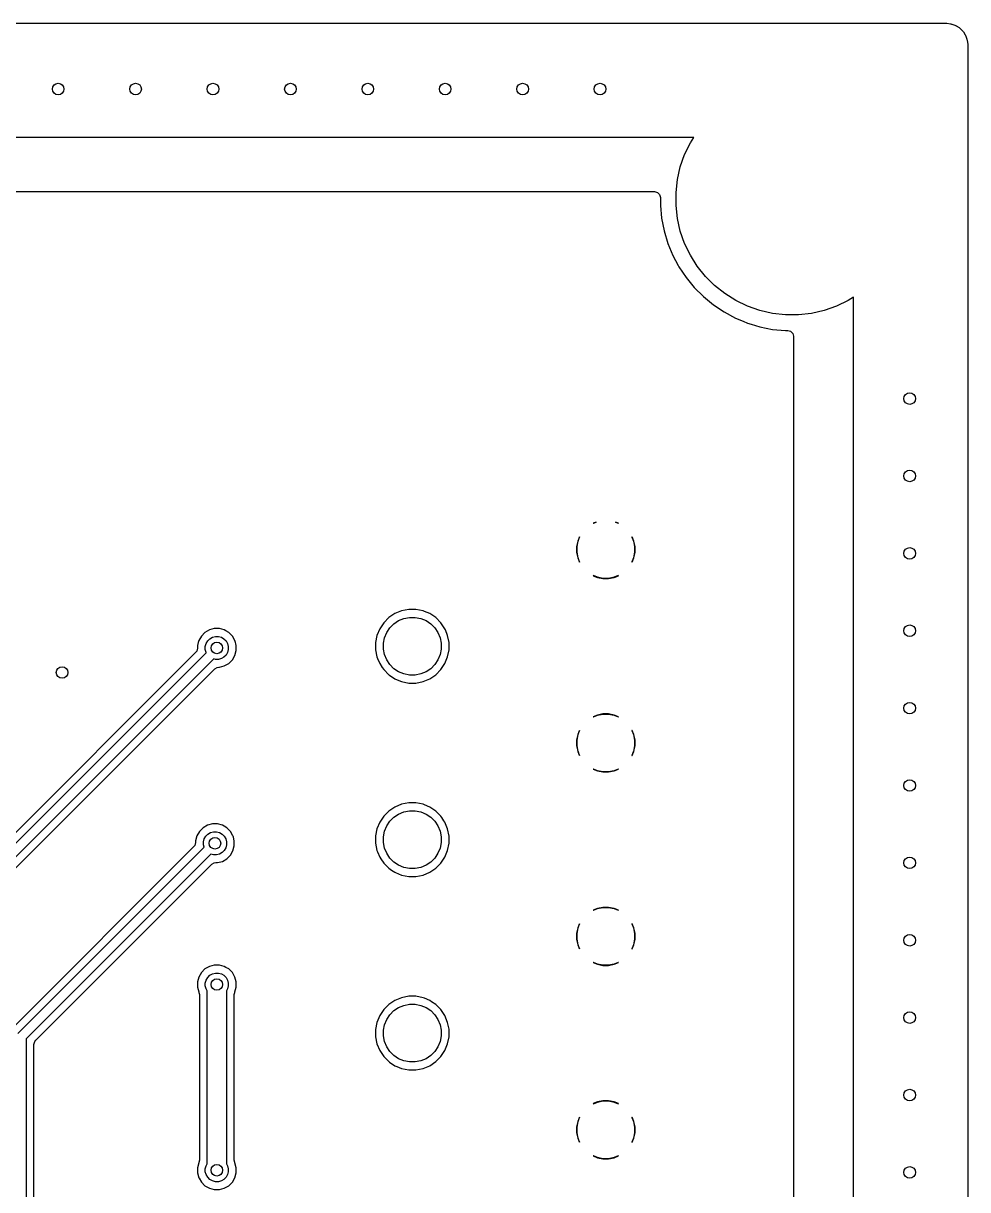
# Model space of a CAD drawing. Header units: inches. Extents: x 2.12 to 6.02, y -5.78 to -1.88.
# Drawn here: x 5.057 to 6.018, y -3.063 to -1.876 of the extents above; entities that cross this region are included whole.
import ezdxf

# ---------------------------------------------------------------- set-up
doc = ezdxf.new("R2010")
doc.units = ezdxf.units.IN
doc.header["$MEASUREMENT"] = 0
doc.layers.add('F.Cu', color=13, linetype='CONTINUOUS', true_color=0xc83434)

msp = doc.modelspace()

# ---------------------------------------------------------------- linework, layer by layer
at = {"layer": 'F.Cu', "linetype": 'CONTINUOUS'}
for p, q in [((2.1382, -1.876), (5.9957, -1.876)), ((5.9957, -1.876), (5.9959, -1.876)), ((5.9959, -1.876), (5.9962, -1.876)), ((5.9962, -1.876), (5.9965, -1.876)), ((5.9965, -1.876), (6.0001, -1.8765)), ((6.0001, -1.8765), (6.0006, -1.8765)), ((6.0006, -1.8765), (6.0011, -1.8767)), ((6.0011, -1.8767), (6.0017, -1.8768)), ((6.0017, -1.8768), (6.0047, -1.8779)), ((6.0047, -1.8779), (6.0052, -1.8781)), ((6.0052, -1.8781), (6.0057, -1.8783)), ((6.0057, -1.8783), (6.0061, -1.8786)), ((6.0061, -1.8786), (6.0089, -1.8803)), ((6.0089, -1.8803), (6.0093, -1.8806)), ((6.0093, -1.8806), (6.0097, -1.8809)), ((6.0097, -1.8809), (6.0101, -1.8813)), ((6.0101, -1.8813), (6.0124, -1.8836)), ((6.0124, -1.8836), (6.0128, -1.884)), ((6.0128, -1.884), (6.0131, -1.8844)), ((6.0131, -1.8844), (6.0134, -1.8848)), ((6.0134, -1.8848), (6.0151, -1.8876)), ((6.0151, -1.8876), (6.0154, -1.888)), ((6.0154, -1.888), (6.0156, -1.8885)), ((6.0156, -1.8885), (6.0158, -1.889)), ((6.0158, -1.889), (6.0169, -1.892)), ((6.0169, -1.892), (6.017, -1.8926)), ((6.017, -1.8926), (6.0172, -1.8931)), ((6.0172, -1.8931), (6.0172, -1.8936)), ((6.0172, -1.8936), (6.0177, -1.8972)), ((6.0177, -1.8972), (6.0177, -1.8975)), ((6.0177, -1.8975), (6.0177, -1.8978)), ((6.0177, -1.8978), (6.0177, -1.898)), ((6.0177, -1.898), (6.0177, -5.7555)), ((5.739, -1.9921), (2.6572, -1.9921)), ((5.7356, -1.9976), (5.739, -1.9921)), ((5.7298, -2.0096), (5.7356, -1.9976)), ((5.7254, -2.0221), (5.7298, -2.0096)), ((5.7225, -2.035), (5.7254, -2.0221)), ((5.721, -2.0481), (5.7225, -2.035)), ((2.4347, -2.0472), (5.6992, -2.0472)), ((5.6992, -2.0472), (5.7021, -2.048)), ((5.7021, -2.048), (5.7043, -2.0502)), ((5.7043, -2.0502), (5.7051, -2.0531)), ((5.7051, -2.0531), (5.7051, -2.0613)), ((5.721, -2.0614), (5.721, -2.0481)), ((5.7051, -2.0613), (5.7063, -2.0744)), ((5.7225, -2.0745), (5.721, -2.0614)), ((5.7063, -2.0744), (5.7063, -2.0744)), ((5.7063, -2.0744), (5.7089, -2.0873)), ((5.7254, -2.0875), (5.7225, -2.0745)), ((5.7089, -2.0873), (5.7089, -2.0873)), ((5.7089, -2.0873), (5.7127, -2.0999)), ((5.7298, -2.1), (5.7254, -2.0875)), ((5.7127, -2.0999), (5.7127, -2.0999)), ((5.7127, -2.0999), (5.7178, -2.1121)), ((5.7356, -2.1119), (5.7298, -2.1)), ((5.7178, -2.1121), (5.7178, -2.1121)), ((5.7178, -2.1121), (5.7232, -2.1223)), ((5.7426, -2.1231), (5.7356, -2.1119)), ((5.7232, -2.1223), (5.724, -2.1237)), ((5.724, -2.1237), (5.7313, -2.1346)), ((5.7509, -2.1335), (5.7426, -2.1231)), ((5.7313, -2.1346), (5.7396, -2.1448)), ((5.7602, -2.1428), (5.7509, -2.1335)), ((5.7396, -2.1448), (5.7489, -2.1541)), ((5.7706, -2.1511), (5.7602, -2.1428)), ((5.7489, -2.1541), (5.7591, -2.1624)), ((5.7818, -2.1581), (5.7706, -2.1511)), ((5.7937, -2.1639), (5.7818, -2.1581)), ((5.8961, -2.1581), (5.8841, -2.1639)), ((5.9016, -2.1547), (5.8961, -2.1581)), ((5.9016, -5.4989), (5.9016, -2.1547)), ((5.7591, -2.1624), (5.77, -2.1697)), ((5.77, -2.1697), (5.77, -2.1697)), ((5.77, -2.1697), (5.7816, -2.1759)), ((5.8062, -2.1683), (5.7937, -2.1639)), ((5.8192, -2.1712), (5.8062, -2.1683)), ((5.8323, -2.1727), (5.8192, -2.1712)), ((5.8587, -2.1712), (5.8456, -2.1727)), ((5.8716, -2.1683), (5.8587, -2.1712)), ((5.8841, -2.1639), (5.8716, -2.1683)), ((5.7816, -2.1759), (5.7816, -2.1759)), ((5.7816, -2.1759), (5.7816, -2.1759)), ((5.7816, -2.1759), (5.7892, -2.1791)), ((5.7892, -2.1791), (5.7938, -2.181)), ((5.7938, -2.181), (5.7938, -2.181)), ((5.7938, -2.181), (5.7938, -2.181)), ((5.7938, -2.181), (5.7974, -2.1821)), ((5.7974, -2.1821), (5.8064, -2.1848)), ((5.8456, -2.1727), (5.8323, -2.1727)), ((5.8064, -2.1848), (5.8064, -2.1848)), ((5.8064, -2.1848), (5.8064, -2.1848)), ((5.8064, -2.1848), (5.8193, -2.1874)), ((5.8193, -2.1874), (5.8324, -2.1886)), ((5.8324, -2.1886), (5.8324, -2.1886)), ((5.8324, -2.1886), (5.8347, -2.1886)), ((5.8347, -2.1886), (5.8376, -2.1894)), ((5.8376, -2.1894), (5.8398, -2.1916)), ((5.8398, -2.1916), (5.8406, -2.1945)), ((5.8406, -2.1945), (5.8406, -5.459)), ((5.6398, -2.3835), (5.6368, -2.3847)), ((5.6368, -2.3847), (5.637, -2.3848)), ((5.637, -2.3848), (5.6398, -2.3837)), ((5.6398, -2.3837), (5.6398, -2.3835)), ((5.6624, -2.3847), (5.6594, -2.3835)), ((5.6594, -2.3835), (5.6594, -2.3837)), ((5.6594, -2.3837), (5.6623, -2.3848)), ((5.6623, -2.3848), (5.6624, -2.3847)), ((5.6624, -2.3847), (5.6624, -2.3847)), ((5.6212, -2.4028), (5.6201, -2.4085)), ((5.6201, -2.4085), (5.6201, -2.4143)), ((5.6202, -2.4085), (5.6214, -2.4028)), ((5.6202, -2.4143), (5.6202, -2.4085)), ((5.6229, -2.3987), (5.6212, -2.4028)), ((5.6212, -2.4028), (5.6212, -2.4028)), ((5.6214, -2.4028), (5.623, -2.3988)), ((5.623, -2.3988), (5.6229, -2.3987)), ((5.6763, -2.3987), (5.6762, -2.3988)), ((5.6762, -2.3988), (5.6779, -2.4028)), ((5.678, -2.4028), (5.6763, -2.3987)), ((5.6779, -2.4028), (5.679, -2.4085)), ((5.6791, -2.4085), (5.678, -2.4028)), ((5.679, -2.4085), (5.679, -2.4143)), ((5.6791, -2.4143), (5.6791, -2.4085)), ((5.6201, -2.4143), (5.6212, -2.42)), ((5.6214, -2.42), (5.6202, -2.4143)), ((5.6212, -2.42), (5.6212, -2.42)), ((5.6212, -2.42), (5.6229, -2.4242)), ((5.623, -2.4241), (5.6214, -2.42)), ((5.6779, -2.42), (5.6762, -2.4241)), ((5.6763, -2.4242), (5.678, -2.42)), ((5.679, -2.4143), (5.6779, -2.42)), ((5.678, -2.42), (5.6791, -2.4143)), ((5.678, -2.42), (5.678, -2.42)), ((5.6229, -2.4242), (5.623, -2.4241)), ((5.6229, -2.4242), (5.6229, -2.4242)), ((5.6762, -2.4241), (5.6763, -2.4242)), ((5.6763, -2.4242), (5.6763, -2.4242)), ((5.637, -2.438), (5.6368, -2.4381)), ((5.6368, -2.4381), (5.641, -2.4398)), ((5.641, -2.4397), (5.637, -2.438)), ((5.6467, -2.4408), (5.641, -2.4397)), ((5.641, -2.4398), (5.6467, -2.4409)), ((5.6525, -2.4408), (5.6467, -2.4408)), ((5.6467, -2.4409), (5.6525, -2.4409)), ((5.6582, -2.4397), (5.6525, -2.4408)), ((5.6525, -2.4409), (5.6582, -2.4398)), ((5.6623, -2.438), (5.6582, -2.4397)), ((5.6582, -2.4398), (5.6624, -2.4381)), ((5.6582, -2.4398), (5.6582, -2.4398)), ((5.6624, -2.4381), (5.6623, -2.438)), ((5.6624, -2.4381), (5.6624, -2.4381)), ((5.435, -2.4767), (5.4289, -2.4808)), ((5.4418, -2.4739), (5.435, -2.4767)), ((5.435, -2.4767), (5.435, -2.4767)), ((5.4491, -2.4724), (5.4418, -2.4739)), ((5.4442, -2.4816), (5.4499, -2.4805)), ((5.4564, -2.4724), (5.4491, -2.4724)), ((5.4499, -2.4805), (5.4557, -2.4805)), ((5.4557, -2.4805), (5.4613, -2.4816)), ((5.4637, -2.4739), (5.4564, -2.4724)), ((5.4651, -2.4744), (5.4637, -2.4739)), ((5.4637, -2.4739), (5.4637, -2.4739)), ((5.4637, -2.4739), (5.4637, -2.4739)), ((5.4705, -2.4767), (5.4651, -2.4744)), ((5.4716, -2.4774), (5.4705, -2.4767)), ((5.4705, -2.4767), (5.4705, -2.4767)), ((5.4766, -2.4808), (5.4716, -2.4774)), ((5.2513, -2.4919), (5.2463, -2.4932)), ((5.2565, -2.4919), (5.2513, -2.4919)), ((5.2615, -2.4932), (5.2565, -2.4919)), ((5.4196, -2.4921), (5.4168, -2.4989)), ((5.4237, -2.486), (5.4196, -2.4921)), ((5.4196, -2.4921), (5.4196, -2.4921)), ((5.4289, -2.4808), (5.4237, -2.486)), ((5.4237, -2.486), (5.4237, -2.486)), ((5.4267, -2.4959), (5.4299, -2.4911)), ((5.4289, -2.4808), (5.4289, -2.4808)), ((5.4299, -2.4911), (5.434, -2.487)), ((5.434, -2.487), (5.4388, -2.4838)), ((5.4388, -2.4838), (5.4442, -2.4816)), ((5.4613, -2.4816), (5.4667, -2.4838)), ((5.4667, -2.4838), (5.4715, -2.487)), ((5.4715, -2.487), (5.4756, -2.4911)), ((5.4756, -2.4911), (5.4788, -2.4959)), ((5.4818, -2.486), (5.4766, -2.4808)), ((5.4832, -2.488), (5.4818, -2.486)), ((5.4859, -2.4921), (5.4832, -2.488)), ((5.4864, -2.4932), (5.4859, -2.4921)), ((5.4859, -2.4921), (5.4859, -2.4921)), ((5.2356, -2.504), (5.235, -2.5062)), ((5.2382, -2.4995), (5.2356, -2.504)), ((5.2356, -2.504), (5.2356, -2.504)), ((5.2418, -2.4958), (5.2382, -2.4995)), ((5.2463, -2.4932), (5.2418, -2.4958)), ((5.2446, -2.5044), (5.2467, -2.5022)), ((5.2463, -2.4932), (5.2463, -2.4932)), ((5.2463, -2.4932), (5.2463, -2.4932)), ((5.2467, -2.5022), (5.2494, -2.5007)), ((5.2494, -2.5007), (5.2524, -2.4999)), ((5.2524, -2.4999), (5.2555, -2.4999)), ((5.2555, -2.4999), (5.2585, -2.5007)), ((5.2585, -2.5007), (5.2611, -2.5022)), ((5.2611, -2.5022), (5.2633, -2.5044)), ((5.2632, -2.4942), (5.2615, -2.4932)), ((5.266, -2.4958), (5.2632, -2.4942)), ((5.2697, -2.4995), (5.266, -2.4958)), ((5.266, -2.4958), (5.266, -2.4958)), ((5.266, -2.4958), (5.266, -2.4958)), ((5.2723, -2.504), (5.2697, -2.4995)), ((5.2729, -2.5062), (5.2723, -2.504)), ((5.4168, -2.4989), (5.4153, -2.5062)), ((5.4234, -2.5069), (5.4245, -2.5013)), ((5.4245, -2.5013), (5.4267, -2.4959)), ((5.4788, -2.4959), (5.481, -2.5013)), ((5.481, -2.5013), (5.4821, -2.5069)), ((5.4887, -2.4989), (5.4864, -2.4932)), ((5.4902, -2.5062), (5.4887, -2.4989)), ((5.2325, -2.516), (4.9819, -2.7667)), ((5.2334, -2.5148), (5.2325, -2.516)), ((5.2342, -2.5119), (5.2334, -2.5148)), ((5.235, -2.5062), (5.2342, -2.509)), ((5.2342, -2.509), (5.2342, -2.5119)), ((5.2422, -2.51), (5.243, -2.5071)), ((5.2422, -2.5131), (5.2422, -2.51)), ((5.243, -2.5161), (5.2422, -2.5131)), ((5.243, -2.5071), (5.2446, -2.5044)), ((5.2432, -2.5165), (5.243, -2.5161)), ((5.2633, -2.5044), (5.2648, -2.5071)), ((5.2648, -2.5161), (5.2633, -2.5188)), ((5.2648, -2.5071), (5.2656, -2.51)), ((5.2656, -2.5131), (5.2648, -2.5161)), ((5.2656, -2.51), (5.2656, -2.5131)), ((5.2723, -2.5192), (5.2736, -2.5142)), ((5.2732, -2.5074), (5.2729, -2.5062)), ((5.2729, -2.5062), (5.2729, -2.5062)), ((5.2736, -2.509), (5.2732, -2.5074)), ((5.2736, -2.5142), (5.2736, -2.509)), ((5.2736, -2.509), (5.2736, -2.509)), ((5.4153, -2.5062), (5.4153, -2.5135)), ((5.4153, -2.5135), (5.4167, -2.5205)), ((5.4234, -2.5127), (5.4234, -2.5069)), ((5.4245, -2.5184), (5.4234, -2.5127)), ((5.4821, -2.5127), (5.481, -2.5184)), ((5.4821, -2.5069), (5.4821, -2.5127)), ((5.4887, -2.5208), (5.4902, -2.5135)), ((5.4902, -2.5135), (5.4902, -2.5062)), ((4.9886, -2.771), (5.2432, -2.5165)), ((5.2508, -2.5228), (4.997, -2.7766)), ((5.2524, -2.5233), (5.2508, -2.5228)), ((5.2555, -2.5233), (5.2524, -2.5233)), ((5.2585, -2.5225), (5.2555, -2.5233)), ((5.2611, -2.5209), (5.2585, -2.5225)), ((5.2633, -2.5188), (5.2611, -2.5209)), ((5.2615, -2.5299), (5.266, -2.5273)), ((5.266, -2.5273), (5.2697, -2.5237)), ((5.2697, -2.5237), (5.2723, -2.5192)), ((5.4167, -2.5205), (5.4168, -2.5208)), ((5.4168, -2.5208), (5.4174, -2.5222)), ((5.4174, -2.5222), (5.4196, -2.5276)), ((5.4196, -2.5276), (5.4196, -2.5276)), ((5.4196, -2.5276), (5.4222, -2.5315)), ((5.4267, -2.5238), (5.4245, -2.5184)), ((5.4299, -2.5286), (5.4267, -2.5238)), ((5.4788, -2.5238), (5.4756, -2.5286)), ((5.481, -2.5184), (5.4788, -2.5238)), ((5.4818, -2.5337), (5.4859, -2.5276)), ((5.4859, -2.5276), (5.4887, -2.5208)), ((5.1794, -2.6054), (5.2518, -2.533)), ((5.2518, -2.533), (5.2544, -2.5315)), ((5.2544, -2.5315), (5.2559, -2.5313)), ((5.2559, -2.5313), (5.2565, -2.5313)), ((5.2565, -2.5313), (5.2615, -2.5299)), ((5.4222, -2.5315), (5.4237, -2.5337)), ((5.4237, -2.5337), (5.4289, -2.5389)), ((5.4289, -2.5389), (5.4296, -2.5394)), ((5.4296, -2.5394), (5.435, -2.543)), ((5.434, -2.5327), (5.4299, -2.5286)), ((5.4388, -2.5359), (5.434, -2.5327)), ((5.4442, -2.5381), (5.4388, -2.5359)), ((5.4499, -2.5392), (5.4442, -2.5381)), ((5.4557, -2.5392), (5.4499, -2.5392)), ((5.4613, -2.5381), (5.4557, -2.5392)), ((5.4667, -2.5359), (5.4613, -2.5381)), ((5.4715, -2.5327), (5.4667, -2.5359)), ((5.4705, -2.543), (5.4766, -2.5389)), ((5.4756, -2.5286), (5.4715, -2.5327)), ((5.4766, -2.5389), (5.4818, -2.5337)), ((5.435, -2.543), (5.435, -2.543)), ((5.435, -2.543), (5.4358, -2.5433)), ((5.4358, -2.5433), (5.4418, -2.5458)), ((5.4418, -2.5458), (5.4491, -2.5473)), ((5.4491, -2.5473), (5.4564, -2.5473)), ((5.4564, -2.5473), (5.4637, -2.5458)), ((5.4637, -2.5458), (5.4705, -2.543)), ((5.641, -2.5799), (5.6368, -2.5816)), ((5.6368, -2.5816), (5.637, -2.5817)), ((5.637, -2.5817), (5.641, -2.58)), ((5.6467, -2.5787), (5.641, -2.5799)), ((5.641, -2.58), (5.6467, -2.5789)), ((5.641, -2.5799), (5.641, -2.5799)), ((5.6525, -2.5787), (5.6467, -2.5787)), ((5.6467, -2.5789), (5.6525, -2.5789)), ((5.6582, -2.5799), (5.6525, -2.5787)), ((5.6525, -2.5789), (5.6582, -2.58)), ((5.6624, -2.5816), (5.6582, -2.5799)), ((5.6582, -2.5799), (5.6582, -2.5799)), ((5.6582, -2.58), (5.6623, -2.5817)), ((5.6623, -2.5817), (5.6624, -2.5816)), ((5.6624, -2.5816), (5.6624, -2.5816)), ((5.6229, -2.5955), (5.6212, -2.5997)), ((5.6214, -2.5997), (5.623, -2.5956)), ((5.623, -2.5956), (5.6229, -2.5955)), ((5.6763, -2.5955), (5.6762, -2.5956)), ((5.6762, -2.5956), (5.6779, -2.5997)), ((5.678, -2.5997), (5.6763, -2.5955)), ((5.0067, -2.7781), (5.1794, -2.6054)), ((5.6212, -2.5997), (5.6201, -2.6054)), ((5.6201, -2.6054), (5.6201, -2.6112)), ((5.6202, -2.6054), (5.6214, -2.5997)), ((5.6202, -2.6112), (5.6202, -2.6054)), ((5.6212, -2.5997), (5.6212, -2.5997)), ((5.6779, -2.5997), (5.679, -2.6054)), ((5.6791, -2.6054), (5.678, -2.5997)), ((5.679, -2.6054), (5.679, -2.6112)), ((5.6791, -2.6112), (5.6791, -2.6054)), ((5.6201, -2.6112), (5.6212, -2.6169)), ((5.6214, -2.6168), (5.6202, -2.6112)), ((5.6212, -2.6169), (5.6212, -2.6169)), ((5.6212, -2.6169), (5.6229, -2.621)), ((5.623, -2.6209), (5.6214, -2.6168)), ((5.6229, -2.621), (5.623, -2.6209)), ((5.6229, -2.621), (5.6229, -2.621)), ((5.6779, -2.6168), (5.6762, -2.6209)), ((5.6762, -2.6209), (5.6763, -2.621)), ((5.6763, -2.621), (5.678, -2.6169)), ((5.6763, -2.621), (5.6763, -2.621)), ((5.679, -2.6112), (5.6779, -2.6168)), ((5.678, -2.6169), (5.6791, -2.6112)), ((5.678, -2.6169), (5.678, -2.6169)), ((5.637, -2.6348), (5.6368, -2.6349)), ((5.641, -2.6365), (5.637, -2.6348)), ((5.6623, -2.6348), (5.6582, -2.6365)), ((5.6624, -2.6349), (5.6623, -2.6348)), ((5.6368, -2.6349), (5.641, -2.6367)), ((5.6467, -2.6377), (5.641, -2.6365)), ((5.641, -2.6367), (5.6467, -2.6378)), ((5.6525, -2.6377), (5.6467, -2.6377)), ((5.6467, -2.6378), (5.6525, -2.6378)), ((5.6582, -2.6365), (5.6525, -2.6377)), ((5.6525, -2.6378), (5.6582, -2.6367)), ((5.6582, -2.6367), (5.6624, -2.6349)), ((5.6582, -2.6367), (5.6582, -2.6367)), ((5.6624, -2.6349), (5.6624, -2.6349)), ((5.4491, -2.6693), (5.4418, -2.6707)), ((5.4564, -2.6693), (5.4491, -2.6693)), ((5.4637, -2.6707), (5.4564, -2.6693)), ((5.4289, -2.6776), (5.4237, -2.6828)), ((5.435, -2.6735), (5.4289, -2.6776)), ((5.4289, -2.6776), (5.4289, -2.6776)), ((5.434, -2.6839), (5.4388, -2.6807)), ((5.4418, -2.6707), (5.435, -2.6735)), ((5.435, -2.6735), (5.435, -2.6735)), ((5.4388, -2.6807), (5.4442, -2.6784)), ((5.4442, -2.6784), (5.4499, -2.6773)), ((5.4499, -2.6773), (5.4557, -2.6773)), ((5.4557, -2.6773), (5.4613, -2.6784)), ((5.4613, -2.6784), (5.4667, -2.6807)), ((5.4651, -2.6713), (5.4637, -2.6707)), ((5.4637, -2.6707), (5.4637, -2.6707)), ((5.4637, -2.6707), (5.4637, -2.6707)), ((5.4705, -2.6735), (5.4651, -2.6713)), ((5.4667, -2.6807), (5.4715, -2.6839)), ((5.4737, -2.6757), (5.4705, -2.6735)), ((5.4705, -2.6735), (5.4705, -2.6735)), ((5.4766, -2.6776), (5.4737, -2.6757)), ((5.4818, -2.6828), (5.4766, -2.6776)), ((5.2444, -2.692), (5.2399, -2.6946)), ((5.2494, -2.6907), (5.2444, -2.692)), ((5.2444, -2.692), (5.2444, -2.692)), ((5.2444, -2.692), (5.2444, -2.692)), ((5.2546, -2.6907), (5.2494, -2.6907)), ((5.2596, -2.692), (5.2546, -2.6907)), ((5.2613, -2.693), (5.2596, -2.692)), ((5.2641, -2.6946), (5.2613, -2.693)), ((5.4196, -2.689), (5.4168, -2.6958)), ((5.4237, -2.6828), (5.4196, -2.689)), ((5.4196, -2.689), (5.4196, -2.689)), ((5.4237, -2.6828), (5.4237, -2.6828)), ((5.4245, -2.6981), (5.4267, -2.6928)), ((5.4267, -2.6928), (5.4299, -2.688)), ((5.4299, -2.688), (5.434, -2.6839)), ((5.4715, -2.6839), (5.4756, -2.688)), ((5.4756, -2.688), (5.4788, -2.6928)), ((5.4788, -2.6928), (5.481, -2.6981)), ((5.4827, -2.6842), (5.4818, -2.6828)), ((5.4848, -2.6874), (5.4827, -2.6842)), ((5.4859, -2.689), (5.4848, -2.6874)), ((5.4887, -2.6958), (5.4859, -2.689)), ((5.2336, -2.7028), (5.2323, -2.7078)), ((5.2362, -2.6983), (5.2336, -2.7028)), ((5.2399, -2.6946), (5.2362, -2.6983)), ((5.2403, -2.7089), (5.2411, -2.7059)), ((5.2411, -2.7059), (5.2426, -2.7032)), ((5.2426, -2.7032), (5.2448, -2.701)), ((5.2448, -2.701), (5.2474, -2.6995)), ((5.2474, -2.6995), (5.2504, -2.6987)), ((5.2504, -2.6987), (5.2535, -2.6987)), ((5.2535, -2.6987), (5.2565, -2.6995)), ((5.2565, -2.6995), (5.2592, -2.701)), ((5.2592, -2.701), (5.2613, -2.7032)), ((5.2613, -2.7032), (5.2629, -2.7059)), ((5.2629, -2.7059), (5.2637, -2.7089)), ((5.2677, -2.6983), (5.2641, -2.6946)), ((5.2641, -2.6946), (5.2641, -2.6946)), ((5.2641, -2.6946), (5.2641, -2.6946)), ((5.2703, -2.7028), (5.2677, -2.6983)), ((5.2704, -2.703), (5.2703, -2.7028)), ((5.2707, -2.7042), (5.2704, -2.703)), ((5.2704, -2.703), (5.2704, -2.703)), ((5.2717, -2.7078), (5.2707, -2.7042)), ((5.2707, -2.7042), (5.2707, -2.7042)), ((5.4154, -2.7028), (5.4153, -2.703)), ((5.4153, -2.703), (5.4153, -2.7104)), ((5.4168, -2.6958), (5.4154, -2.7028)), ((5.4234, -2.7038), (5.4245, -2.6981)), ((5.4234, -2.7096), (5.4234, -2.7038)), ((5.481, -2.6981), (5.4821, -2.7038)), ((5.4821, -2.7038), (5.4821, -2.7096)), ((5.4902, -2.703), (5.4887, -2.6958)), ((5.4902, -2.7104), (5.4902, -2.703)), ((5.2305, -2.7137), (5.0449, -2.8994)), ((5.0516, -2.9038), (5.2409, -2.7145)), ((5.2315, -2.7125), (5.2305, -2.7137)), ((5.2323, -2.7095), (5.2315, -2.7125)), ((5.2323, -2.7078), (5.2323, -2.7078)), ((5.2323, -2.7078), (5.2323, -2.7095)), ((5.2403, -2.7119), (5.2403, -2.7089)), ((5.2409, -2.7145), (5.2403, -2.7119)), ((5.2613, -2.7176), (5.2592, -2.7198)), ((5.2629, -2.7149), (5.2613, -2.7176)), ((5.2637, -2.7119), (5.2629, -2.7149)), ((5.2637, -2.7089), (5.2637, -2.7119)), ((5.2703, -2.718), (5.2717, -2.713)), ((5.2717, -2.713), (5.2717, -2.7078)), ((5.2717, -2.7078), (5.2717, -2.7078)), ((5.4153, -2.7104), (5.4168, -2.7176)), ((5.4168, -2.7176), (5.4174, -2.719)), ((5.4245, -2.7153), (5.4234, -2.7096)), ((5.4267, -2.7206), (5.4245, -2.7153)), ((5.481, -2.7153), (5.4788, -2.7206)), ((5.4821, -2.7096), (5.481, -2.7153)), ((5.4859, -2.7244), (5.4887, -2.7176)), ((5.4887, -2.7176), (5.4902, -2.7104)), ((5.2479, -2.7214), (5.06, -2.9093)), ((5.2504, -2.7221), (5.2479, -2.7214)), ((5.2535, -2.7221), (5.2504, -2.7221)), ((5.2565, -2.7213), (5.2535, -2.7221)), ((5.2546, -2.7301), (5.2596, -2.7288)), ((5.2592, -2.7198), (5.2565, -2.7213)), ((5.2596, -2.7288), (5.2641, -2.7262)), ((5.2641, -2.7262), (5.2677, -2.7225)), ((5.2677, -2.7225), (5.2703, -2.718)), ((5.4174, -2.719), (5.4196, -2.7244)), ((5.4196, -2.7244), (5.4196, -2.7244)), ((5.4196, -2.7244), (5.4208, -2.7262)), ((5.4208, -2.7262), (5.4237, -2.7305)), ((5.4299, -2.7254), (5.4267, -2.7206)), ((5.434, -2.7295), (5.4299, -2.7254)), ((5.4388, -2.7327), (5.434, -2.7295)), ((5.4715, -2.7295), (5.4667, -2.7327)), ((5.4756, -2.7254), (5.4715, -2.7295)), ((5.4788, -2.7206), (5.4756, -2.7254)), ((5.4818, -2.7305), (5.4859, -2.7244)), ((5.1783, -2.8022), (5.2487, -2.7318)), ((5.2487, -2.7318), (5.2513, -2.7303)), ((5.2513, -2.7303), (5.2528, -2.7301)), ((5.2528, -2.7301), (5.2546, -2.7301)), ((5.4237, -2.7305), (5.4289, -2.7358)), ((5.4289, -2.7358), (5.4316, -2.7376)), ((5.4316, -2.7376), (5.435, -2.7399)), ((5.435, -2.7399), (5.435, -2.7399)), ((5.435, -2.7399), (5.4358, -2.7402)), ((5.4358, -2.7402), (5.4418, -2.7427)), ((5.4442, -2.7349), (5.4388, -2.7327)), ((5.4499, -2.7361), (5.4442, -2.7349)), ((5.4557, -2.7361), (5.4499, -2.7361)), ((5.4613, -2.7349), (5.4557, -2.7361)), ((5.4667, -2.7327), (5.4613, -2.7349)), ((5.4637, -2.7427), (5.4705, -2.7399)), ((5.4705, -2.7399), (5.4766, -2.7358)), ((5.4766, -2.7358), (5.4818, -2.7305)), ((5.4418, -2.7427), (5.4491, -2.7441)), ((5.4491, -2.7441), (5.4564, -2.7441)), ((5.4564, -2.7441), (5.4637, -2.7427)), ((5.641, -2.7767), (5.6368, -2.7784)), ((5.637, -2.7786), (5.641, -2.7769)), ((5.6467, -2.7756), (5.641, -2.7767)), ((5.641, -2.7769), (5.6467, -2.7757)), ((5.641, -2.7767), (5.641, -2.7767)), ((5.6525, -2.7756), (5.6467, -2.7756)), ((5.6467, -2.7757), (5.6525, -2.7757)), ((5.6582, -2.7767), (5.6525, -2.7756)), ((5.6525, -2.7757), (5.6582, -2.7769)), ((5.6624, -2.7784), (5.6582, -2.7767)), ((5.6582, -2.7767), (5.6582, -2.7767)), ((5.6582, -2.7769), (5.6623, -2.7786)), ((5.6368, -2.7784), (5.637, -2.7786)), ((5.6623, -2.7786), (5.6624, -2.7784)), ((5.6624, -2.7784), (5.6624, -2.7784)), ((5.6212, -2.7965), (5.6201, -2.8022)), ((5.6202, -2.8022), (5.6214, -2.7965)), ((5.6229, -2.7924), (5.6212, -2.7965)), ((5.6212, -2.7965), (5.6212, -2.7965)), ((5.6214, -2.7965), (5.623, -2.7925)), ((5.623, -2.7925), (5.6229, -2.7924)), ((5.6763, -2.7924), (5.6762, -2.7925)), ((5.6762, -2.7925), (5.6779, -2.7965)), ((5.678, -2.7965), (5.6763, -2.7924)), ((5.6779, -2.7965), (5.679, -2.8022)), ((5.6791, -2.8022), (5.678, -2.7965)), ((5.129, -2.8515), (5.1783, -2.8022)), ((5.6201, -2.8022), (5.6201, -2.808)), ((5.6201, -2.808), (5.6212, -2.8137)), ((5.6202, -2.808), (5.6202, -2.8022)), ((5.6214, -2.8137), (5.6202, -2.808)), ((5.679, -2.808), (5.6779, -2.8137)), ((5.678, -2.8137), (5.6791, -2.808)), ((5.679, -2.8022), (5.679, -2.808)), ((5.6791, -2.808), (5.6791, -2.8022)), ((5.6212, -2.8137), (5.6212, -2.8137)), ((5.6212, -2.8137), (5.6229, -2.8179)), ((5.623, -2.8178), (5.6214, -2.8137)), ((5.6229, -2.8179), (5.623, -2.8178)), ((5.6229, -2.8179), (5.6229, -2.8179)), ((5.6779, -2.8137), (5.6762, -2.8178)), ((5.6762, -2.8178), (5.6763, -2.8179)), ((5.6763, -2.8179), (5.678, -2.8137)), ((5.6763, -2.8179), (5.6763, -2.8179)), ((5.678, -2.8137), (5.678, -2.8137)), ((5.2463, -2.8357), (5.2418, -2.8383)), ((5.2513, -2.8344), (5.2463, -2.8357)), ((5.2463, -2.8357), (5.2463, -2.8357)), ((5.2463, -2.8357), (5.2463, -2.8357)), ((5.2565, -2.8344), (5.2513, -2.8344)), ((5.2615, -2.8357), (5.2565, -2.8344)), ((5.2631, -2.8367), (5.2615, -2.8357)), ((5.637, -2.8317), (5.6368, -2.8318)), ((5.6368, -2.8318), (5.641, -2.8335)), ((5.641, -2.8334), (5.637, -2.8317)), ((5.6467, -2.8345), (5.641, -2.8334)), ((5.641, -2.8335), (5.6467, -2.8346)), ((5.6525, -2.8345), (5.6467, -2.8345)), ((5.6467, -2.8346), (5.6525, -2.8346)), ((5.6582, -2.8334), (5.6525, -2.8345)), ((5.6525, -2.8346), (5.6582, -2.8335)), ((5.6623, -2.8317), (5.6582, -2.8334)), ((5.6582, -2.8335), (5.6624, -2.8318)), ((5.6582, -2.8335), (5.6582, -2.8335)), ((5.6624, -2.8318), (5.6623, -2.8317)), ((5.6624, -2.8318), (5.6624, -2.8318)), ((5.2356, -2.8465), (5.2342, -2.8515)), ((5.2382, -2.842), (5.2356, -2.8465)), ((5.2418, -2.8383), (5.2382, -2.842)), ((5.243, -2.8496), (5.2446, -2.8469)), ((5.2446, -2.8469), (5.2467, -2.8447)), ((5.2467, -2.8447), (5.2494, -2.8432)), ((5.2494, -2.8432), (5.2524, -2.8424)), ((5.2524, -2.8424), (5.2555, -2.8424)), ((5.2555, -2.8424), (5.2585, -2.8432)), ((5.2585, -2.8432), (5.2611, -2.8447)), ((5.2611, -2.8447), (5.2633, -2.8469)), ((5.266, -2.8383), (5.2631, -2.8367)), ((5.2633, -2.8469), (5.2648, -2.8496)), ((5.2697, -2.842), (5.266, -2.8383)), ((5.266, -2.8383), (5.266, -2.8383)), ((5.266, -2.8383), (5.266, -2.8383)), ((5.2723, -2.8465), (5.2697, -2.842)), ((5.2736, -2.8515), (5.2723, -2.8465)), ((5.0697, -2.9108), (5.129, -2.8515)), ((5.2342, -2.8515), (5.2342, -2.8567)), ((5.2342, -2.8515), (5.2342, -2.8515)), ((5.2342, -2.8567), (5.2356, -2.8617)), ((5.2422, -2.8526), (5.243, -2.8496)), ((5.2422, -2.8556), (5.2422, -2.8526)), ((5.243, -2.8586), (5.2422, -2.8556)), ((5.2441, -2.8605), (5.243, -2.8586)), ((5.2648, -2.8586), (5.2638, -2.8605)), ((5.2648, -2.8496), (5.2656, -2.8526)), ((5.2656, -2.8556), (5.2648, -2.8586)), ((5.2656, -2.8526), (5.2656, -2.8556)), ((5.2723, -2.8617), (5.2736, -2.8567)), ((5.2736, -2.8567), (5.2736, -2.8515)), ((5.2356, -2.8617), (5.2356, -2.8617)), ((5.2356, -2.8617), (5.2357, -2.8621)), ((5.2357, -2.8621), (5.2356, -2.8621)), ((5.2356, -2.8621), (5.2362, -2.8644)), ((5.2362, -2.8644), (5.2362, -3.0328)), ((5.2441, -3.0367), (5.2441, -2.8605)), ((5.2638, -2.8605), (5.2638, -3.0367)), ((5.2717, -2.8644), (5.2723, -2.8621)), ((5.2717, -2.8999), (5.2717, -2.8644)), ((5.2722, -2.8621), (5.2723, -2.8617)), ((5.2723, -2.8621), (5.2722, -2.8621)), ((5.2723, -2.8617), (5.2723, -2.8617)), ((5.435, -2.8704), (5.4289, -2.8745)), ((5.4418, -2.8676), (5.435, -2.8704)), ((5.435, -2.8704), (5.435, -2.8704)), ((5.4491, -2.8661), (5.4418, -2.8676)), ((5.4564, -2.8661), (5.4491, -2.8661)), ((5.4637, -2.8676), (5.4564, -2.8661)), ((5.4651, -2.8681), (5.4637, -2.8676)), ((5.4637, -2.8676), (5.4637, -2.8676)), ((5.4637, -2.8676), (5.4637, -2.8676)), ((5.4705, -2.8704), (5.4651, -2.8681)), ((5.4723, -2.8716), (5.4705, -2.8704)), ((5.4705, -2.8704), (5.4705, -2.8704)), ((5.4766, -2.8745), (5.4723, -2.8716)), ((5.4237, -2.8797), (5.4196, -2.8858)), ((5.4289, -2.8745), (5.4237, -2.8797)), ((5.4237, -2.8797), (5.4237, -2.8797)), ((5.4289, -2.8745), (5.4289, -2.8745)), ((5.4299, -2.8848), (5.434, -2.8807)), ((5.434, -2.8807), (5.4388, -2.8775)), ((5.4388, -2.8775), (5.4442, -2.8753)), ((5.4442, -2.8753), (5.4499, -2.8742)), ((5.4499, -2.8742), (5.4557, -2.8742)), ((5.4557, -2.8742), (5.4613, -2.8753)), ((5.4613, -2.8753), (5.4667, -2.8775)), ((5.4667, -2.8775), (5.4715, -2.8807)), ((5.4715, -2.8807), (5.4756, -2.8848)), ((5.4818, -2.8797), (5.4766, -2.8745)), ((5.4859, -2.8858), (5.4818, -2.8797)), ((5.4168, -2.8926), (5.4153, -2.8999)), ((5.4196, -2.8858), (5.4168, -2.8926)), ((5.4196, -2.8858), (5.4196, -2.8858)), ((5.4234, -2.9006), (5.4245, -2.895)), ((5.4245, -2.895), (5.4267, -2.8896)), ((5.4267, -2.8896), (5.4299, -2.8848)), ((5.4756, -2.8848), (5.4788, -2.8896)), ((5.4788, -2.8896), (5.481, -2.895)), ((5.481, -2.895), (5.4821, -2.9006)), ((5.4887, -2.8926), (5.4859, -2.8858)), ((5.4901, -2.8994), (5.4887, -2.8926)), ((5.4887, -2.8926), (5.4887, -2.8926)), ((5.2717, -2.9991), (5.2717, -2.8999)), ((5.4153, -2.8999), (5.4153, -2.9072)), ((5.4153, -2.9072), (5.4168, -2.9145)), ((5.4234, -2.9064), (5.4234, -2.9006)), ((5.4245, -2.9121), (5.4234, -2.9064)), ((5.4821, -2.9064), (5.481, -2.9121)), ((5.4821, -2.9006), (5.4821, -2.9064)), ((5.4887, -2.9145), (5.4902, -2.9072)), ((5.4902, -2.8999), (5.4901, -2.8994)), ((5.4902, -2.9072), (5.4902, -2.8999)), ((5.06, -2.9093), (5.06, -3.1929)), ((5.0679, -2.915), (5.0687, -2.912)), ((5.0679, -3.0967), (5.0679, -2.915)), ((5.0687, -2.912), (5.0697, -2.9108)), ((5.4168, -2.9145), (5.4196, -2.9213)), ((5.4267, -2.9175), (5.4245, -2.9121)), ((5.4299, -2.9223), (5.4267, -2.9175)), ((5.4788, -2.9175), (5.4756, -2.9223)), ((5.481, -2.9121), (5.4788, -2.9175)), ((5.4859, -2.9213), (5.4887, -2.9145)), ((5.4196, -2.9213), (5.4196, -2.9213)), ((5.4196, -2.9213), (5.4223, -2.9254)), ((5.4223, -2.9254), (5.4237, -2.9274)), ((5.4237, -2.9274), (5.4289, -2.9326)), ((5.434, -2.9264), (5.4299, -2.9223)), ((5.4388, -2.9296), (5.434, -2.9264)), ((5.4442, -2.9318), (5.4388, -2.9296)), ((5.4667, -2.9296), (5.4613, -2.9318)), ((5.4715, -2.9264), (5.4667, -2.9296)), ((5.4756, -2.9223), (5.4715, -2.9264)), ((5.4766, -2.9326), (5.4818, -2.9274)), ((5.4818, -2.9274), (5.4859, -2.9213)), ((5.4289, -2.9326), (5.4296, -2.9331)), ((5.4296, -2.9331), (5.435, -2.9367)), ((5.435, -2.9367), (5.435, -2.9367)), ((5.435, -2.9367), (5.437, -2.9375)), ((5.437, -2.9375), (5.4418, -2.9395)), ((5.4418, -2.9395), (5.4491, -2.941)), ((5.4499, -2.9329), (5.4442, -2.9318)), ((5.4491, -2.941), (5.4564, -2.941)), ((5.4557, -2.9329), (5.4499, -2.9329)), ((5.4613, -2.9318), (5.4557, -2.9329)), ((5.4564, -2.941), (5.4637, -2.9395)), ((5.4637, -2.9395), (5.4705, -2.9367)), ((5.4705, -2.9367), (5.4766, -2.9326)), ((5.641, -2.9736), (5.6368, -2.9753)), ((5.6368, -2.9753), (5.637, -2.9754)), ((5.637, -2.9754), (5.641, -2.9737)), ((5.6467, -2.9724), (5.641, -2.9736)), ((5.641, -2.9737), (5.6467, -2.9726)), ((5.641, -2.9736), (5.641, -2.9736)), ((5.6525, -2.9724), (5.6467, -2.9724)), ((5.6467, -2.9726), (5.6525, -2.9726)), ((5.6582, -2.9736), (5.6525, -2.9724)), ((5.6525, -2.9726), (5.6582, -2.9737)), ((5.6624, -2.9753), (5.6582, -2.9736)), ((5.6582, -2.9736), (5.6582, -2.9736)), ((5.6582, -2.9737), (5.6623, -2.9754)), ((5.6623, -2.9754), (5.6624, -2.9753)), ((5.6624, -2.9753), (5.6624, -2.9753)), ((5.6229, -2.9892), (5.6212, -2.9934)), ((5.6214, -2.9934), (5.623, -2.9893)), ((5.623, -2.9893), (5.6229, -2.9892)), ((5.6763, -2.9892), (5.6762, -2.9893)), ((5.6762, -2.9893), (5.6779, -2.9934)), ((5.678, -2.9934), (5.6763, -2.9892)), ((5.2717, -3.0328), (5.2717, -2.9991)), ((5.6212, -2.9934), (5.6201, -2.9991)), ((5.6201, -2.9991), (5.6201, -3.0049)), ((5.6202, -2.9991), (5.6214, -2.9934)), ((5.6202, -3.0049), (5.6202, -2.9991)), ((5.6212, -2.9934), (5.6212, -2.9934)), ((5.6779, -2.9934), (5.679, -2.9991)), ((5.6791, -2.9991), (5.678, -2.9934)), ((5.679, -2.9991), (5.679, -3.0049)), ((5.6791, -3.0049), (5.6791, -2.9991)), ((5.6201, -3.0049), (5.6212, -3.0106)), ((5.6214, -3.0105), (5.6202, -3.0049)), ((5.6212, -3.0106), (5.6212, -3.0106)), ((5.6212, -3.0106), (5.6229, -3.0147)), ((5.623, -3.0146), (5.6214, -3.0105)), ((5.6229, -3.0147), (5.623, -3.0146)), ((5.6779, -3.0105), (5.6762, -3.0146)), ((5.6762, -3.0146), (5.6763, -3.0147)), ((5.6763, -3.0147), (5.678, -3.0106)), ((5.679, -3.0049), (5.6779, -3.0105)), ((5.678, -3.0106), (5.6791, -3.0049)), ((5.678, -3.0106), (5.678, -3.0106)), ((5.6229, -3.0147), (5.6229, -3.0147)), ((5.6763, -3.0147), (5.6763, -3.0147)), ((5.2356, -3.0355), (5.2342, -3.0405)), ((5.2362, -3.0328), (5.2356, -3.0351)), ((5.2356, -3.0351), (5.2357, -3.0351)), ((5.2357, -3.0351), (5.2356, -3.0355)), ((5.243, -3.0386), (5.2441, -3.0367)), ((5.2638, -3.0367), (5.2648, -3.0386)), ((5.2723, -3.0351), (5.2717, -3.0328)), ((5.2723, -3.0355), (5.2722, -3.0351)), ((5.2722, -3.0351), (5.2723, -3.0351)), ((5.2736, -3.0405), (5.2723, -3.0355)), ((5.2723, -3.0355), (5.2723, -3.0355)), ((5.2723, -3.0355), (5.2723, -3.0355)), ((5.637, -3.0285), (5.6368, -3.0286)), ((5.6368, -3.0286), (5.641, -3.0304)), ((5.641, -3.0302), (5.637, -3.0285)), ((5.6467, -3.0314), (5.641, -3.0302)), ((5.641, -3.0304), (5.6467, -3.0315)), ((5.6525, -3.0314), (5.6467, -3.0314)), ((5.6467, -3.0315), (5.6525, -3.0315)), ((5.6582, -3.0302), (5.6525, -3.0314)), ((5.6525, -3.0315), (5.6582, -3.0304)), ((5.6623, -3.0285), (5.6582, -3.0302)), ((5.6582, -3.0304), (5.6624, -3.0286)), ((5.6582, -3.0304), (5.6582, -3.0304)), ((5.6624, -3.0286), (5.6623, -3.0285)), ((5.6624, -3.0286), (5.6624, -3.0286)), ((5.2342, -3.0405), (5.2342, -3.0405)), ((5.2342, -3.0405), (5.2342, -3.0457)), ((5.2342, -3.0457), (5.2356, -3.0507)), ((5.2422, -3.0415), (5.243, -3.0386)), ((5.2422, -3.0446), (5.2422, -3.0415)), ((5.243, -3.0476), (5.2422, -3.0446)), ((5.2446, -3.0503), (5.243, -3.0476)), ((5.2648, -3.0476), (5.2633, -3.0503)), ((5.2648, -3.0386), (5.2656, -3.0415)), ((5.2656, -3.0446), (5.2648, -3.0476)), ((5.2656, -3.0415), (5.2656, -3.0446)), ((5.2723, -3.0507), (5.2736, -3.0457)), ((5.2736, -3.0457), (5.2736, -3.0405)), ((5.2356, -3.0507), (5.2359, -3.0512)), ((5.2359, -3.0512), (5.2382, -3.0552)), ((5.2382, -3.0552), (5.2382, -3.0552)), ((5.2382, -3.0552), (5.2382, -3.0552)), ((5.2382, -3.0552), (5.2418, -3.0588)), ((5.2418, -3.0588), (5.2418, -3.0588)), ((5.2418, -3.0588), (5.2418, -3.0588)), ((5.2418, -3.0588), (5.2425, -3.0592)), ((5.2425, -3.0592), (5.2463, -3.0614)), ((5.2467, -3.0524), (5.2446, -3.0503)), ((5.2463, -3.0614), (5.2513, -3.0628)), ((5.2494, -3.054), (5.2467, -3.0524)), ((5.2524, -3.0548), (5.2494, -3.054)), ((5.2555, -3.0548), (5.2524, -3.0548)), ((5.2585, -3.054), (5.2555, -3.0548)), ((5.2565, -3.0628), (5.2615, -3.0614)), ((5.2611, -3.0524), (5.2585, -3.054)), ((5.2633, -3.0503), (5.2611, -3.0524)), ((5.2615, -3.0614), (5.266, -3.0588)), ((5.266, -3.0588), (5.2697, -3.0552)), ((5.2697, -3.0552), (5.2723, -3.0507)), ((5.2513, -3.0628), (5.2565, -3.0628))]:
    msp.add_line(p, q, dxfattribs=at)
at = {"layer": 'F.Cu'}
for centre in [(5.0925, -1.9429), (5.1713, -1.9429), (5.25, -1.9429), (5.3288, -1.9429), (5.4075, -1.9429), (5.4862, -1.9429), (5.565, -1.9429), (5.6437, -1.9429), (5.9587, -2.2579), (5.9587, -2.3366), (5.9587, -2.4154), (5.9587, -2.4941), (5.2539, -2.5116), (5.0965, -2.5366), (5.9587, -2.5729), (5.9587, -2.6516), (5.252, -2.7104), (5.9587, -2.7303), (5.9587, -2.8091), (5.2539, -2.8541), (5.9587, -2.8878), (5.9587, -2.9666), (5.2539, -3.0431), (5.9587, -3.0453)]:
    msp.add_circle(centre, 0.00591, dxfattribs=at)

doc.saveas('drawing.dxf')
